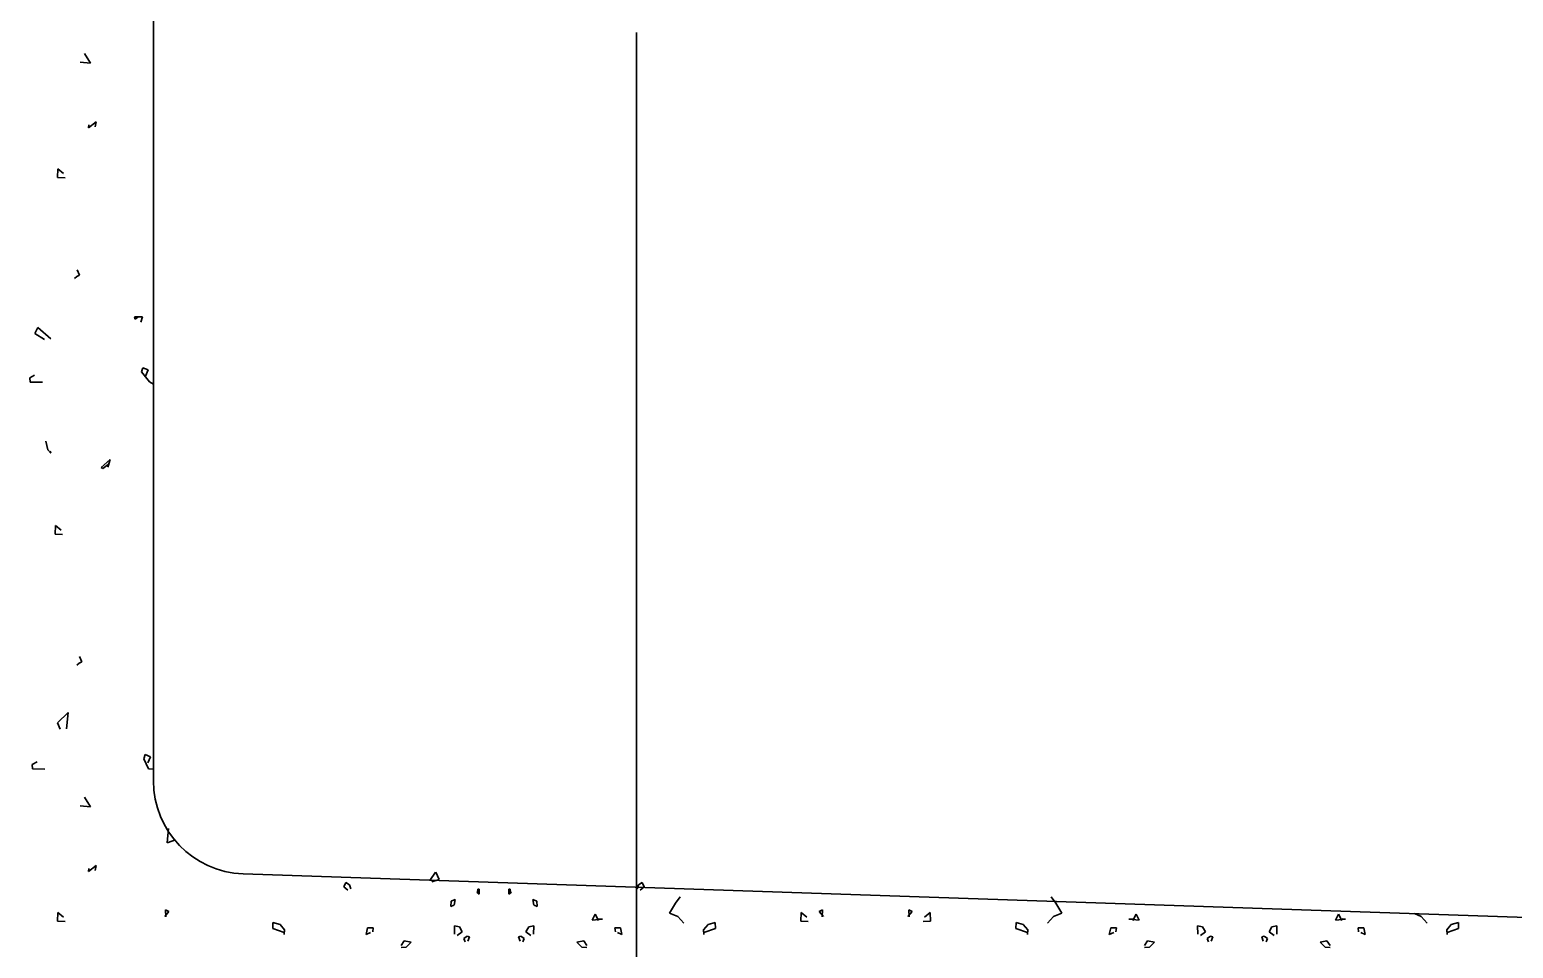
# Model space of a CAD drawing. Header units: inches. Extents: x 2025 to 34930, y -6955 to 4650.
# Drawn here: x 9612.29 to 9645.37, y -2526.94 to -2506.46 of the extents above; entities that cross this region are included whole.
import ezdxf

# ---------------------------------------------------------------- set-up
doc = ezdxf.new("R2010")
doc.units = ezdxf.units.IN
doc.header["$MEASUREMENT"] = 0
doc.layers.add('M-HVAC-EXHS-DUCT', color=3, linetype='Continuous', lineweight=50)
doc.layers.add('PDF-TEXT', color=7, linetype='Continuous', lineweight=35)

# ---------------------------------------------------------------- blocks, each defined once
blk = doc.blocks.new('p detail 18')
at = {"layer": 'PDF-TEXT'}
for p, q in [((9615.046, -2523.209), (9615.046, -2505.186)), ((9625.823, -2534.88), (9625.823, -2506.524)), ((9613.509, -2506.995), (9613.643, -2507.213)), ((9613.643, -2507.213), (9613.416, -2507.19)), ((9613.77, -2508.517), (9613.603, -2508.652)), ((9613.603, -2508.652), (9613.61, -2508.584)), ((9613.75, -2508.629), (9613.77, -2508.517)), ((9612.911, -2509.761), (9612.919, -2509.564)), ((9613.076, -2509.765), (9612.911, -2509.761)), ((9612.919, -2509.564), (9613.045, -2509.672)), ((9613.339, -2511.963), (9613.285, -2512.009)), ((9613.399, -2511.933), (9613.339, -2511.963)), ((9613.345, -2511.815), (9613.399, -2511.933)), ((9612.469, -2513.103), (9612.402, -2513.238)), ((9612.756, -2513.358), (9612.469, -2513.103)), ((9614.804, -2512.864), (9614.624, -2512.864)), ((9614.624, -2512.864), (9614.637, -2512.916)), ((9614.637, -2512.916), (9614.697, -2512.871)), ((9614.77, -2512.983), (9614.804, -2512.864)), ((9612.402, -2513.238), (9612.616, -2513.366)), ((9614.779, -2514.093), (9614.813, -2513.999)), ((9614.96, -2514.315), (9614.779, -2514.093)), ((9614.813, -2513.999), (9614.927, -2514.047)), ((9614.927, -2514.047), (9614.869, -2514.187)), ((9612.288, -2514.222), (9612.398, -2514.163)), ((9612.301, -2514.32), (9612.288, -2514.222)), ((9612.573, -2514.322), (9612.301, -2514.32)), ((9615.046, -2514.363), (9614.96, -2514.315)), ((9612.649, -2515.636), (9612.689, -2515.831)), ((9612.689, -2515.831), (9612.756, -2515.906)), ((9612.756, -2515.906), (9612.742, -2515.861)), ((9614.083, -2516.041), (9613.883, -2516.221)), ((9614.03, -2516.213), (9614.083, -2516.041)), ((9613.883, -2516.221), (9613.917, -2516.244)), ((9613.917, -2516.244), (9614.07, -2516.131)), ((9612.858, -2517.712), (9612.866, -2517.516)), ((9613.023, -2517.716), (9612.858, -2517.712)), ((9612.866, -2517.516), (9612.992, -2517.623)), ((9613.393, -2520.585), (9613.339, -2520.631)), ((9613.453, -2520.555), (9613.393, -2520.585)), ((9613.398, -2520.437), (9613.453, -2520.555)), ((9613.149, -2521.681), (9612.909, -2521.913)), ((9613.109, -2522.048), (9613.149, -2521.681)), ((9612.909, -2521.913), (9612.969, -2522.055)), ((9614.833, -2522.715), (9614.866, -2522.622)), ((9614.866, -2522.622), (9614.981, -2522.67)), ((9614.981, -2522.67), (9614.922, -2522.809)), ((9612.341, -2522.844), (9612.451, -2522.785)), ((9612.354, -2522.942), (9612.341, -2522.844)), ((9612.626, -2522.944), (9612.354, -2522.942)), ((9614.941, -2522.942), (9614.833, -2522.715)), ((9615.046, -2522.944), (9614.941, -2522.942)), ((9613.509, -2523.569), (9613.643, -2523.787)), ((9613.643, -2523.787), (9613.416, -2523.764)), ((9615.351, -2524.589), (9615.386, -2524.269)), ((9615.539, -2524.526), (9615.351, -2524.589)), ((9613.77, -2525.091), (9613.603, -2525.226)), ((9613.603, -2525.226), (9613.61, -2525.158)), ((9613.75, -2525.203), (9613.77, -2525.091)), ((9655.79, -2526.593), (9617.047, -2525.28)), ((9621.213, -2525.43), (9621.339, -2525.242)), ((9621.343, -2525.242), (9621.42, -2525.406)), ((9619.341, -2525.473), (9619.293, -2525.567)), ((9619.293, -2525.567), (9619.384, -2525.641)), ((9619.419, -2525.526), (9619.341, -2525.473)), ((9619.452, -2525.611), (9619.419, -2525.526)), ((9621.42, -2525.406), (9621.253, -2525.46)), ((9622.273, -2525.692), (9622.282, -2525.622)), ((9622.282, -2525.622), (9622.311, -2525.622)), ((9622.311, -2525.622), (9622.313, -2525.735)), ((9622.974, -2525.622), (9622.972, -2525.735)), ((9623.003, -2525.622), (9622.974, -2525.622)), ((9623.013, -2525.692), (9623.003, -2525.622)), ((9625.834, -2525.611), (9625.867, -2525.526)), ((9625.867, -2525.526), (9625.944, -2525.473)), ((9625.993, -2525.567), (9625.902, -2525.641)), ((9625.944, -2525.473), (9625.993, -2525.567)), ((9621.685, -2525.89), (9621.68, -2526.006)), ((9621.68, -2526.006), (9621.748, -2525.98)), ((9621.777, -2525.855), (9621.685, -2525.89)), ((9621.757, -2525.982), (9621.777, -2525.855)), ((9622.313, -2525.735), (9622.257, -2525.692)), ((9622.972, -2525.735), (9623.029, -2525.692)), ((9623.509, -2525.855), (9623.6, -2525.89)), ((9623.528, -2525.982), (9623.509, -2525.855)), ((9623.605, -2526.006), (9623.538, -2525.98)), ((9623.6, -2525.89), (9623.605, -2526.006)), ((9626.553, -2526.154), (9626.691, -2525.933)), ((9626.691, -2525.933), (9626.796, -2525.796)), ((9635.168, -2525.933), (9635.064, -2525.796)), ((9635.306, -2526.154), (9635.168, -2525.933)), ((9612.911, -2526.335), (9612.919, -2526.139)), ((9613.076, -2526.339), (9612.911, -2526.335)), ((9612.919, -2526.139), (9613.045, -2526.246)), ((9615.394, -2526.117), (9615.299, -2526.228)), ((9615.326, -2526.239), (9615.316, -2526.082)), ((9615.316, -2526.082), (9615.394, -2526.117)), ((9624.832, -2526.311), (9624.898, -2526.178)), ((9625.059, -2526.293), (9624.832, -2526.311)), ((9624.898, -2526.178), (9624.973, -2526.317)), ((9624.979, -2526.28), (9625.059, -2526.293)), ((9626.741, -2526.228), (9626.553, -2526.154)), ((9626.875, -2526.379), (9626.741, -2526.228)), ((9629.485, -2526.335), (9629.493, -2526.139)), ((9629.65, -2526.339), (9629.485, -2526.335)), ((9629.493, -2526.139), (9629.619, -2526.246)), ((9629.969, -2526.082), (9629.891, -2526.117)), ((9629.891, -2526.117), (9629.987, -2526.228)), ((9629.96, -2526.239), (9629.969, -2526.082)), ((9631.968, -2526.117), (9631.872, -2526.228)), ((9631.9, -2526.239), (9631.89, -2526.082)), ((9631.89, -2526.082), (9631.968, -2526.117)), ((9632.209, -2526.339), (9632.374, -2526.335)), ((9632.366, -2526.139), (9632.24, -2526.246)), ((9632.374, -2526.335), (9632.366, -2526.139)), ((9634.984, -2526.379), (9635.118, -2526.228)), ((9635.118, -2526.228), (9635.306, -2526.154)), ((9636.881, -2526.28), (9636.801, -2526.293)), ((9636.801, -2526.293), (9637.028, -2526.311)), ((9636.962, -2526.178), (9636.886, -2526.317)), ((9637.028, -2526.311), (9636.962, -2526.178)), ((9641.405, -2526.311), (9641.471, -2526.178)), ((9641.633, -2526.293), (9641.405, -2526.311)), ((9641.471, -2526.178), (9641.547, -2526.317)), ((9641.553, -2526.28), (9641.633, -2526.293)), ((9643.315, -2526.228), (9643.167, -2526.165)), ((9643.449, -2526.379), (9643.315, -2526.228)), ((9617.707, -2526.5), (9617.713, -2526.367)), ((9617.965, -2526.588), (9617.707, -2526.5)), ((9617.713, -2526.367), (9617.87, -2526.411)), ((9617.87, -2526.411), (9617.971, -2526.526)), ((9617.971, -2526.526), (9617.963, -2526.631)), ((9619.821, -2526.487), (9619.789, -2526.634)), ((9619.789, -2526.634), (9619.891, -2526.588)), ((9619.947, -2526.487), (9619.821, -2526.487)), ((9619.937, -2526.575), (9619.947, -2526.487)), ((9621.762, -2526.622), (9621.758, -2526.44)), ((9621.758, -2526.44), (9621.87, -2526.459)), ((9621.934, -2526.573), (9621.822, -2526.655)), ((9621.87, -2526.459), (9621.934, -2526.573)), ((9622.043, -2526.673), (9621.971, -2526.721)), ((9622.097, -2526.686), (9622.043, -2526.673)), ((9623.188, -2526.686), (9623.243, -2526.673)), ((9623.243, -2526.673), (9623.314, -2526.721)), ((9623.415, -2526.459), (9623.35, -2526.573)), ((9623.35, -2526.573), (9623.463, -2526.655)), ((9623.527, -2526.44), (9623.415, -2526.459)), ((9623.523, -2526.622), (9623.527, -2526.44)), ((9625.339, -2526.487), (9625.465, -2526.487)), ((9625.349, -2526.575), (9625.339, -2526.487)), ((9625.496, -2526.634), (9625.395, -2526.588)), ((9625.465, -2526.487), (9625.496, -2526.634)), ((9627.415, -2526.411), (9627.314, -2526.526)), ((9627.314, -2526.526), (9627.322, -2526.631)), ((9627.32, -2526.588), (9627.578, -2526.5)), ((9627.572, -2526.367), (9627.415, -2526.411)), ((9627.578, -2526.5), (9627.572, -2526.367)), ((9634.281, -2526.5), (9634.287, -2526.367)), ((9634.539, -2526.588), (9634.281, -2526.5)), ((9634.287, -2526.367), (9634.444, -2526.411)), ((9634.444, -2526.411), (9634.545, -2526.526)), ((9634.545, -2526.526), (9634.537, -2526.631)), ((9636.395, -2526.487), (9636.363, -2526.634)), ((9636.363, -2526.634), (9636.464, -2526.588)), ((9636.521, -2526.487), (9636.395, -2526.487)), ((9636.511, -2526.575), (9636.521, -2526.487)), ((9638.336, -2526.622), (9638.332, -2526.44)), ((9638.332, -2526.44), (9638.444, -2526.459)), ((9638.509, -2526.573), (9638.396, -2526.655)), ((9638.444, -2526.459), (9638.509, -2526.573)), ((9638.617, -2526.673), (9638.545, -2526.721)), ((9638.671, -2526.686), (9638.617, -2526.673)), ((9639.762, -2526.686), (9639.817, -2526.673)), ((9639.817, -2526.673), (9639.888, -2526.721)), ((9639.989, -2526.459), (9639.925, -2526.573)), ((9639.925, -2526.573), (9640.037, -2526.655)), ((9640.102, -2526.44), (9639.989, -2526.459)), ((9640.097, -2526.622), (9640.102, -2526.44)), ((9641.913, -2526.487), (9642.039, -2526.487)), ((9641.922, -2526.575), (9641.913, -2526.487)), ((9642.07, -2526.634), (9641.969, -2526.588)), ((9642.039, -2526.487), (9642.07, -2526.634)), ((9643.989, -2526.411), (9643.888, -2526.526)), ((9643.888, -2526.526), (9643.896, -2526.631)), ((9643.894, -2526.588), (9644.152, -2526.5)), ((9644.146, -2526.367), (9643.989, -2526.411)), ((9644.152, -2526.5), (9644.146, -2526.367)), ((9620.642, -2526.773), (9620.571, -2526.879)), ((9620.571, -2526.925), (9620.683, -2526.917)), ((9620.793, -2526.804), (9620.642, -2526.773)), ((9620.683, -2526.917), (9620.793, -2526.804)), ((9621.971, -2526.721), (9621.998, -2526.799)), ((9622.062, -2526.778), (9622.097, -2526.686)), ((9623.223, -2526.778), (9623.188, -2526.686)), ((9623.314, -2526.721), (9623.287, -2526.799)), ((9624.492, -2526.804), (9624.643, -2526.773)), ((9624.603, -2526.917), (9624.492, -2526.804)), ((9624.714, -2526.925), (9624.603, -2526.917)), ((9624.643, -2526.773), (9624.714, -2526.879)), ((9637.216, -2526.773), (9637.145, -2526.879)), ((9637.145, -2526.925), (9637.257, -2526.917)), ((9637.367, -2526.804), (9637.216, -2526.773)), ((9637.257, -2526.917), (9637.367, -2526.804)), ((9638.545, -2526.721), (9638.572, -2526.799)), ((9638.636, -2526.778), (9638.671, -2526.686)), ((9639.797, -2526.778), (9639.762, -2526.686)), ((9639.888, -2526.721), (9639.861, -2526.799)), ((9641.066, -2526.804), (9641.217, -2526.773)), ((9641.177, -2526.917), (9641.066, -2526.804)), ((9641.288, -2526.925), (9641.177, -2526.917)), ((9641.217, -2526.773), (9641.288, -2526.879))]:
    blk.add_line(p, q, dxfattribs=at)
blk.add_arc((9617.118, -2523.209), 2.072, 180.0003, 268.0586, dxfattribs=at)

msp = doc.modelspace()

# ---------------------------------------------------------------- block references
at = {"layer": 'M-HVAC-EXHS-DUCT'}
msp.add_blockref('p detail 18', (0, 0), dxfattribs=at)

doc.saveas('drawing.dxf')
